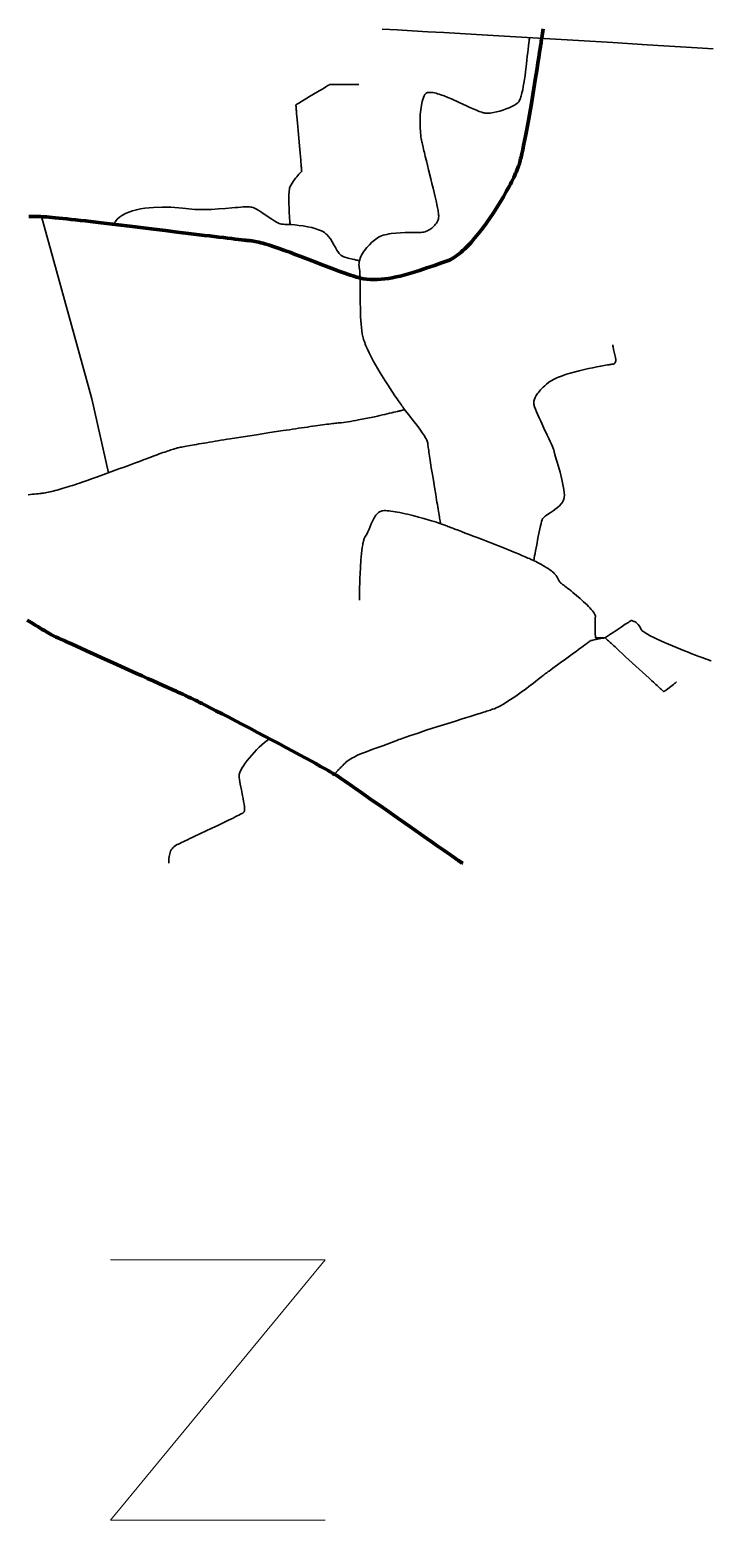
# Model space of a CAD drawing. Header units: inches. Extents: x 23 to 178, y 8 to 179.
# Drawn here: x 150.8 to 177.5, y 21.6 to 79.8 of the extents above; entities that cross this region are included whole.
import ezdxf

# ---------------------------------------------------------------- set-up
doc = ezdxf.new("R2010")
doc.units = ezdxf.units.IN
doc.header["$MEASUREMENT"] = 0
for name, color, linetype in [('Routes 1', 7, 'Continuous'), ('Routes 2', 7, 'Continuous'), ('Routes 4', 7, 'Continuous')]:
    doc.layers.add(name, color=color, linetype=linetype)

msp = doc.modelspace()

# ---------------------------------------------------------------- linework, layer by layer
at = {"color": 7, "lineweight": 0}
msp.add_lwpolyline([(153.965, 31.74), (162.35, 31.74), (153.965, 21.58), (162.35, 21.58)], dxfattribs=at)
at = {"layer": 'Routes 1', "color": 7, "lineweight": 158, "true_color": 0xffffff}
msp.add_lwpolyline([(167.718, 47.23), (167.714, 47.233), (167.703, 47.241), (167.685, 47.253), (167.66, 47.271), (167.628, 47.293), (167.59, 47.319), (167.546, 47.35), (167.496, 47.384), (167.441, 47.423), (167.38, 47.465), (167.314, 47.511), (167.244, 47.56), (167.168, 47.613), (167.088, 47.668), (167.005, 47.727), (166.917, 47.788), (166.731, 47.917), (166.532, 48.056), (166.323, 48.201), (166.105, 48.353), (165.881, 48.509), (165.652, 48.669), (165.188, 48.993), (164.729, 49.313), (164.507, 49.469), (164.291, 49.619), (164.085, 49.764), (163.89, 49.9), (163.708, 50.028), (163.622, 50.088), (163.541, 50.145), (163.464, 50.199), (163.391, 50.25), (163.323, 50.298), (163.26, 50.342), (163.202, 50.383), (163.15, 50.42), (163.104, 50.453), (163.063, 50.482), (162.993, 50.532), (162.949, 50.56), (162.899, 50.592), (162.841, 50.628), (162.778, 50.666), (162.708, 50.708), (162.632, 50.753), (162.55, 50.8), (162.463, 50.85), (162.371, 50.903), (162.273, 50.958), (162.171, 51.015), (162.065, 51.074), (161.954, 51.136), (161.84, 51.199), (161.6, 51.33), (161.348, 51.468), (161.085, 51.61), (160.814, 51.756), (160.536, 51.904), (160.254, 52.055), (159.685, 52.356), (159.402, 52.504), (159.123, 52.65), (158.849, 52.793), (158.584, 52.931), (158.328, 53.063), (158.085, 53.188), (157.968, 53.247), (157.856, 53.305), (157.747, 53.36), (157.642, 53.413), (157.542, 53.463), (157.447, 53.511), (157.357, 53.556), (157.272, 53.598), (157.193, 53.637), (157.119, 53.673), (157.052, 53.706), (156.991, 53.735), (156.937, 53.76), (156.889, 53.783), (156.84, 53.805), (156.785, 53.83), (156.727, 53.856), (156.664, 53.885), (156.596, 53.916), (156.525, 53.948), (156.37, 54.018), (156.202, 54.094), (156.02, 54.176), (155.828, 54.263), (155.626, 54.354), (155.416, 54.449), (155.2, 54.547), (154.978, 54.647), (154.07, 55.057), (153.625, 55.257), (153.409, 55.355), (153.2, 55.449), (153, 55.539), (152.81, 55.625), (152.631, 55.705), (152.464, 55.78), (152.313, 55.849), (152.242, 55.88), (152.176, 55.91), (152.115, 55.938), (152.058, 55.964), (152.005, 55.987), (151.958, 56.009), (151.916, 56.028), (151.878, 56.045), (151.846, 56.059), (151.81, 56.077), (151.766, 56.099), (151.717, 56.125), (151.661, 56.156), (151.6, 56.19), (151.533, 56.228), (151.46, 56.27), (151.382, 56.316), (151.3, 56.364), (151.212, 56.416), (151.121, 56.471), (151.024, 56.529), (150.924, 56.59), (150.713, 56.719)], dxfattribs=at)
at = {"layer": 'Routes 2', "color": 7, "lineweight": 106, "true_color": 0xffffff}
msp.add_lwpolyline([(170.869, 79.814), (170.855, 79.721), (170.841, 79.633), (170.828, 79.549), (170.816, 79.471), (170.805, 79.397), (170.794, 79.328), (170.784, 79.264), (170.775, 79.206), (170.767, 79.153), (170.76, 79.105), (170.73, 78.905), (170.698, 78.698), (170.665, 78.484), (170.631, 78.265), (170.559, 77.816), (170.408, 76.903), (170.369, 76.678), (170.33, 76.456), (170.292, 76.239), (170.253, 76.027), (170.215, 75.823), (170.177, 75.626), (170.14, 75.438), (170.104, 75.26), (170.069, 75.093), (170.035, 74.938), (170.018, 74.866), (170.002, 74.797), (169.986, 74.731), (169.97, 74.67), (169.955, 74.612), (169.94, 74.558), (169.924, 74.506), (169.905, 74.448), (169.882, 74.386), (169.856, 74.319), (169.826, 74.248), (169.793, 74.173), (169.757, 74.094), (169.718, 74.012), (169.676, 73.926), (169.632, 73.837), (169.585, 73.746), (169.535, 73.652), (169.428, 73.458), (169.313, 73.257), (169.19, 73.051), (169.06, 72.842), (168.925, 72.632), (168.784, 72.423), (168.639, 72.217), (168.491, 72.016), (168.34, 71.822), (168.188, 71.637), (168.036, 71.463), (167.96, 71.381), (167.884, 71.303), (167.809, 71.228), (167.734, 71.157), (167.659, 71.091), (167.585, 71.029), (167.512, 70.972), (167.44, 70.919), (167.369, 70.873), (167.299, 70.831), (167.231, 70.796), (167.163, 70.766), (166.896, 70.674), (166.617, 70.577), (166.328, 70.477), (166.031, 70.378), (165.73, 70.284), (165.427, 70.198), (165.275, 70.16), (165.124, 70.125), (164.974, 70.094), (164.826, 70.068), (164.678, 70.047), (164.533, 70.032), (164.39, 70.022), (164.25, 70.019), (164.112, 70.023), (163.978, 70.035), (163.847, 70.054), (163.719, 70.082), (163.651, 70.1), (163.579, 70.12), (163.504, 70.142), (163.425, 70.167), (163.343, 70.193), (163.257, 70.222), (163.078, 70.284), (162.888, 70.352), (162.69, 70.426), (162.484, 70.504), (162.273, 70.585), (161.84, 70.753), (161.401, 70.923), (161.183, 71.006), (160.969, 71.086), (160.759, 71.164), (160.556, 71.236), (160.36, 71.304), (160.173, 71.364), (160.084, 71.392), (159.997, 71.418), (159.913, 71.442), (159.833, 71.463), (159.756, 71.482), (159.683, 71.499), (159.613, 71.513), (159.547, 71.525), (159.486, 71.534), (159.428, 71.54), (159.397, 71.542), (159.363, 71.546), (159.324, 71.55), (159.282, 71.554), (159.237, 71.559), (159.188, 71.564), (159.081, 71.576), (158.962, 71.59), (158.831, 71.605), (158.688, 71.622), (158.535, 71.64), (158.373, 71.659), (158.201, 71.68), (158.02, 71.702), (157.832, 71.725), (157.636, 71.749), (157.434, 71.773), (157.225, 71.799), (157.012, 71.825), (156.793, 71.852), (156.571, 71.879), (156.116, 71.935), (155.653, 71.992), (154.721, 72.105), (154.263, 72.161), (154.038, 72.187), (153.817, 72.214), (153.6, 72.239), (153.388, 72.264), (153.182, 72.288), (152.981, 72.311), (152.788, 72.333), (152.602, 72.354), (152.424, 72.373), (152.256, 72.391), (152.096, 72.408), (151.947, 72.424), (151.808, 72.437), (151.68, 72.449), (151.565, 72.459), (151.462, 72.468), (151.416, 72.471), (151.373, 72.474), (151.333, 72.476), (151.297, 72.478), (151.229, 72.481), (151.188, 72.482), (151.143, 72.483), (151.092, 72.485), (151.037, 72.486), (150.977, 72.487), (150.913, 72.488), (150.844, 72.489), (150.771, 72.49)], dxfattribs=at)
at = {"layer": 'Routes 4', "color": 7, "lineweight": 35, "true_color": 0xffffff}
for points in [[(177.511, 79.027), (176.878, 79.069), (176.235, 79.111), (175.584, 79.152), (174.926, 79.194), (173.594, 79.276), (172.25, 79.357), (170.907, 79.437), (169.574, 79.515), (168.916, 79.554), (168.264, 79.592), (167.621, 79.629), (166.987, 79.666), (166.365, 79.702), (165.755, 79.737), (165.159, 79.772), (164.578, 79.805)], [(170.34, 79.471), (170.332, 79.426), (170.324, 79.377), (170.317, 79.325), (170.309, 79.27), (170.294, 79.152), (170.279, 79.024), (170.263, 78.887), (170.248, 78.744), (170.231, 78.595), (170.215, 78.444), (170.178, 78.137), (170.159, 77.985), (170.138, 77.836), (170.116, 77.692), (170.092, 77.555), (170.067, 77.427), (170.04, 77.308), (170.026, 77.253), (170.012, 77.201), (169.997, 77.152), (169.981, 77.107), (169.965, 77.065), (169.948, 77.028), (169.931, 76.994), (169.913, 76.965), (169.894, 76.941), (169.875, 76.921), (169.835, 76.892), (169.792, 76.864), (169.745, 76.837), (169.645, 76.783), (169.535, 76.732), (169.419, 76.683), (169.298, 76.639), (169.174, 76.6), (169.048, 76.567), (168.924, 76.542), (168.803, 76.524), (168.686, 76.516), (168.629, 76.516), (168.596, 76.521), (168.559, 76.528), (168.518, 76.539), (168.473, 76.553), (168.425, 76.569), (168.373, 76.588), (168.319, 76.61), (168.261, 76.633), (168.201, 76.659), (168.139, 76.686), (168.008, 76.745), (167.87, 76.808), (167.728, 76.874), (167.582, 76.942), (167.288, 77.074), (167.144, 77.135), (167.004, 77.191), (166.87, 77.24), (166.806, 77.261), (166.743, 77.28), (166.684, 77.297), (166.627, 77.31), (166.572, 77.321), (166.521, 77.328), (166.473, 77.332), (166.429, 77.333), (166.388, 77.33), (166.352, 77.322), (166.319, 77.311), (166.292, 77.295), (166.268, 77.275), (166.25, 77.249), (166.22, 77.191), (166.192, 77.126), (166.168, 77.057), (166.146, 76.982), (166.126, 76.904), (166.11, 76.822), (166.096, 76.736), (166.084, 76.649), (166.067, 76.468), (166.058, 76.283), (166.057, 76.099), (166.063, 75.92), (166.069, 75.834), (166.076, 75.75), (166.084, 75.67), (166.094, 75.594), (166.105, 75.522), (166.111, 75.488), (166.118, 75.45), (166.127, 75.406), (166.137, 75.358), (166.149, 75.305), (166.162, 75.247), (166.176, 75.186), (166.192, 75.12), (166.208, 75.051), (166.226, 74.979), (166.244, 74.903), (166.263, 74.825), (166.303, 74.661), (166.346, 74.49), (166.39, 74.313), (166.479, 73.951), (166.523, 73.77), (166.566, 73.593), (166.608, 73.42), (166.646, 73.255), (166.681, 73.1), (166.697, 73.027), (166.713, 72.957), (166.726, 72.89), (166.739, 72.827), (166.751, 72.769), (166.76, 72.714), (166.769, 72.664), (166.776, 72.619), (166.781, 72.579), (166.784, 72.545), (166.786, 72.516), (166.786, 72.492), (166.782, 72.445), (166.773, 72.398), (166.759, 72.352), (166.742, 72.308), (166.72, 72.264), (166.695, 72.221), (166.667, 72.18), (166.635, 72.141), (166.6, 72.103), (166.563, 72.068), (166.523, 72.034), (166.482, 72.003), (166.438, 71.975), (166.393, 71.949), (166.347, 71.926), (166.299, 71.906), (166.251, 71.89), (166.203, 71.877), (166.154, 71.867), (166.105, 71.861), (166.057, 71.859), (166.004, 71.859), (165.945, 71.859), (165.879, 71.86), (165.807, 71.86), (165.73, 71.86), (165.648, 71.859), (165.564, 71.858), (165.476, 71.856), (165.295, 71.848), (165.113, 71.835), (164.934, 71.816), (164.849, 71.803), (164.766, 71.787), (164.688, 71.77), (164.615, 71.75), (164.547, 71.727), (164.486, 71.701), (164.432, 71.672), (164.383, 71.639), (164.334, 71.604), (164.283, 71.565), (164.18, 71.478), (164.078, 71.38), (163.98, 71.274), (163.89, 71.161), (163.849, 71.102), (163.811, 71.042), (163.776, 70.981), (163.746, 70.919), (163.72, 70.857), (163.7, 70.794), (163.684, 70.732), (163.675, 70.669), (163.672, 70.607), (163.675, 70.545), (163.685, 70.483), (163.691, 70.449), (163.695, 70.411), (163.699, 70.369), (163.703, 70.325), (163.709, 70.227), (163.713, 70.119), (163.716, 70.001), (163.717, 69.875), (163.718, 69.742), (163.719, 69.603), (163.719, 69.459), (163.721, 69.162), (163.726, 68.86), (163.73, 68.711), (163.736, 68.563), (163.744, 68.419), (163.754, 68.28), (163.767, 68.147), (163.782, 68.021), (163.801, 67.903), (163.823, 67.795), (163.836, 67.742), (163.853, 67.686), (163.872, 67.627), (163.894, 67.566), (163.918, 67.503), (163.945, 67.438), (164.005, 67.3), (164.074, 67.157), (164.15, 67.007), (164.231, 66.854), (164.318, 66.697), (164.409, 66.539), (164.503, 66.38), (164.696, 66.066), (164.793, 65.914), (164.889, 65.766), (164.982, 65.624), (165.073, 65.489), (165.159, 65.363), (165.2, 65.303), (165.24, 65.246), (165.279, 65.192), (165.315, 65.141), (165.35, 65.092), (165.383, 65.047), (165.413, 65.006), (165.442, 64.968), (165.495, 64.899), (165.604, 64.758), (165.832, 64.464), (165.943, 64.318), (166.049, 64.175), (166.098, 64.107), (166.145, 64.041), (166.188, 63.977), (166.227, 63.917), (166.262, 63.859), (166.293, 63.806), (166.319, 63.757), (166.339, 63.712), (166.353, 63.672), (166.361, 63.638), (166.363, 63.607), (166.365, 63.583), (166.368, 63.55), (166.373, 63.51), (166.379, 63.463), (166.387, 63.408), (166.395, 63.347), (166.405, 63.28), (166.416, 63.207), (166.428, 63.129), (166.44, 63.046), (166.454, 62.959), (166.468, 62.868), (166.483, 62.773), (166.498, 62.676), (166.531, 62.473), (166.564, 62.264), (166.634, 61.839), (166.668, 61.63), (166.702, 61.428), (166.718, 61.331), (166.733, 61.237), (166.749, 61.147), (166.763, 61.06), (166.777, 60.978), (166.79, 60.901), (166.802, 60.829), (166.813, 60.763), (166.823, 60.703), (166.832, 60.649), (166.84, 60.603), (166.846, 60.564), (166.852, 60.533), (166.855, 60.51), (166.858, 60.496), (166.859, 60.491)], [(163.672, 77.635), (163.667, 77.635), (163.652, 77.635), (163.628, 77.635), (163.597, 77.635), (163.558, 77.635), (163.512, 77.635), (163.461, 77.635), (163.406, 77.635), (163.283, 77.635), (163.152, 77.635), (163.018, 77.635), (162.888, 77.635), (162.826, 77.635), (162.768, 77.635), (162.714, 77.635), (162.665, 77.635), (162.622, 77.635), (162.586, 77.635), (162.558, 77.635), (162.537, 77.635), (162.526, 77.635), (162.524, 77.634), (162.513, 77.628), (162.492, 77.615), (162.461, 77.597), (162.421, 77.573), (162.373, 77.544), (162.319, 77.512), (162.258, 77.475), (162.192, 77.436), (162.122, 77.394), (162.049, 77.35), (161.743, 77.166), (161.595, 77.078), (161.526, 77.036), (161.461, 76.997), (161.402, 76.961), (161.348, 76.929), (161.302, 76.902), (161.264, 76.879), (161.235, 76.861), (161.216, 76.85), (161.21, 76.847), (161.208, 76.845), (161.208, 76.844), (161.208, 76.837), (161.209, 76.825), (161.211, 76.808), (161.213, 76.786), (161.215, 76.758), (161.218, 76.726), (161.221, 76.69), (161.224, 76.65), (161.228, 76.605), (161.232, 76.557), (161.237, 76.505), (161.247, 76.393), (161.258, 76.269), (161.269, 76.135), (161.281, 75.995), (161.294, 75.848), (161.32, 75.547), (161.347, 75.245), (161.359, 75.098), (161.372, 74.958), (161.383, 74.825), (161.394, 74.701), (161.404, 74.588), (161.408, 74.536), (161.412, 74.488), (161.416, 74.443), (161.42, 74.403), (161.423, 74.367), (161.426, 74.335), (161.428, 74.307), (161.43, 74.285), (161.432, 74.268), (161.433, 74.256), (161.433, 74.249), (161.433, 74.248), (161.431, 74.246), (161.426, 74.241), (161.419, 74.233), (161.408, 74.223), (161.396, 74.21), (161.366, 74.177), (161.328, 74.136), (161.286, 74.089), (161.241, 74.035), (161.193, 73.977), (161.1, 73.852), (161.057, 73.787), (161.019, 73.722), (160.987, 73.659), (160.974, 73.626), (160.963, 73.586), (160.954, 73.539), (160.946, 73.485), (160.941, 73.425), (160.936, 73.36), (160.934, 73.29), (160.932, 73.217), (160.932, 73.063), (160.942, 72.746), (160.95, 72.596), (160.955, 72.525), (160.959, 72.459), (160.963, 72.397), (160.967, 72.341), (160.971, 72.292), (160.975, 72.25), (160.978, 72.216), (160.98, 72.19), (160.981, 72.175), (160.982, 72.169)], [(154.096, 72.181), (154.122, 72.235), (154.153, 72.286), (154.188, 72.334), (154.228, 72.38), (154.321, 72.464), (154.428, 72.538), (154.549, 72.603), (154.682, 72.659), (154.825, 72.707), (154.977, 72.747), (155.136, 72.779), (155.3, 72.805), (155.469, 72.824), (155.64, 72.838), (155.984, 72.85), (156.153, 72.85), (156.318, 72.845), (156.478, 72.838), (156.63, 72.828), (156.775, 72.815), (156.908, 72.801), (157.03, 72.786), (157.144, 72.771), (157.262, 72.761), (157.386, 72.754), (157.646, 72.752), (157.916, 72.761), (158.189, 72.778), (158.456, 72.799), (158.71, 72.822), (158.83, 72.833), (158.944, 72.843), (159.05, 72.851), (159.149, 72.857), (159.239, 72.861), (159.319, 72.863), (159.388, 72.861), (159.445, 72.856), (159.491, 72.847), (159.537, 72.832), (159.587, 72.81), (159.64, 72.783), (159.755, 72.717), (159.878, 72.637), (160.006, 72.55), (160.263, 72.375), (160.385, 72.299), (160.443, 72.266), (160.498, 72.237), (160.549, 72.214), (160.597, 72.196), (160.641, 72.185), (160.681, 72.181), (160.721, 72.18), (160.769, 72.179), (160.823, 72.177), (160.882, 72.175), (161.016, 72.167), (161.166, 72.155), (161.326, 72.139), (161.494, 72.116), (161.663, 72.088), (161.829, 72.052), (161.988, 72.008), (162.135, 71.955), (162.202, 71.926), (162.265, 71.893), (162.323, 71.855), (162.376, 71.813), (162.426, 71.767), (162.472, 71.718), (162.554, 71.611), (162.626, 71.498), (162.69, 71.384), (162.75, 71.272), (162.809, 71.168), (162.869, 71.077), (162.9, 71.037), (162.933, 71.002), (162.968, 70.973), (163.005, 70.949), (163.085, 70.916), (163.254, 70.862), (163.417, 70.818), (163.491, 70.8), (163.557, 70.786), (163.612, 70.775), (163.654, 70.766), (163.681, 70.761), (163.691, 70.76)], [(151.273, 72.479), (153.23, 65.368), (153.882, 62.475)], [(173.588, 67.477), (173.59, 67.438), (173.596, 67.394), (173.617, 67.298), (173.673, 67.088), (173.695, 66.985), (173.705, 66.892), (173.703, 66.851), (173.696, 66.814), (173.683, 66.782), (173.663, 66.756), (173.636, 66.737), (173.6, 66.725), (173.578, 66.721), (173.55, 66.717), (173.515, 66.712), (173.474, 66.705), (173.428, 66.697), (173.376, 66.689), (173.256, 66.668), (173.12, 66.643), (172.968, 66.615), (172.805, 66.582), (172.634, 66.545), (172.275, 66.462), (171.917, 66.365), (171.745, 66.312), (171.582, 66.257), (171.431, 66.198), (171.294, 66.137), (171.174, 66.074), (171.122, 66.041), (171.075, 66.008), (170.998, 65.941), (170.93, 65.878), (170.868, 65.818), (170.812, 65.763), (170.763, 65.711), (170.718, 65.662), (170.679, 65.616), (170.645, 65.573), (170.589, 65.493), (170.55, 65.42), (170.524, 65.35), (170.509, 65.281), (170.503, 65.211), (170.502, 65.174), (170.505, 65.151), (170.511, 65.123), (170.52, 65.09), (170.532, 65.052), (170.564, 64.963), (170.605, 64.86), (170.654, 64.745), (170.71, 64.62), (170.77, 64.489), (170.897, 64.215), (171.025, 63.946), (171.085, 63.82), (171.14, 63.702), (171.189, 63.596), (171.23, 63.504), (171.262, 63.429), (171.274, 63.398), (171.283, 63.373), (171.289, 63.353), (171.292, 63.339), (171.293, 63.328), (171.296, 63.311), (171.3, 63.289), (171.307, 63.262), (171.326, 63.193), (171.351, 63.107), (171.381, 63.006), (171.415, 62.892), (171.451, 62.768), (171.526, 62.501), (171.597, 62.222), (171.628, 62.085), (171.655, 61.952), (171.676, 61.826), (171.69, 61.71), (171.695, 61.606), (171.692, 61.516), (171.678, 61.442), (171.653, 61.385), (171.62, 61.331), (171.581, 61.278), (171.486, 61.178), (171.377, 61.083), (171.26, 60.996), (171.144, 60.916), (171.036, 60.843), (170.987, 60.81), (170.944, 60.779), (170.906, 60.75), (170.875, 60.723), (170.852, 60.699), (170.837, 60.676), (170.83, 60.659), (170.822, 60.636), (170.805, 60.575), (170.785, 60.496), (170.763, 60.401), (170.739, 60.294), (170.715, 60.177), (170.665, 59.926), (170.615, 59.669), (170.593, 59.546), (170.571, 59.43), (170.552, 59.325), (170.535, 59.232), (170.521, 59.155), (170.511, 59.096), (170.507, 59.075), (170.504, 59.059), (170.503, 59.049), (170.502, 59.046)], [(150.743, 61.619), (150.833, 61.628), (150.917, 61.637), (150.997, 61.646), (151.071, 61.654), (151.14, 61.661), (151.203, 61.668), (151.26, 61.674), (151.286, 61.677), (151.311, 61.68), (151.36, 61.686), (151.414, 61.695), (151.47, 61.705), (151.53, 61.717), (151.594, 61.731), (151.661, 61.746), (151.73, 61.763), (151.803, 61.782), (151.878, 61.803), (151.956, 61.824), (152.037, 61.848), (152.12, 61.872), (152.205, 61.898), (152.292, 61.925), (152.381, 61.953), (152.473, 61.983), (152.566, 62.013), (152.66, 62.045), (152.757, 62.077), (152.854, 62.11), (153.053, 62.178), (153.256, 62.25), (153.461, 62.323), (153.669, 62.398), (154.086, 62.55), (154.293, 62.627), (154.499, 62.703), (154.701, 62.779), (154.899, 62.853), (155.092, 62.925), (155.186, 62.96), (155.278, 62.994), (155.369, 63.028), (155.458, 63.061), (155.544, 63.093), (155.629, 63.125), (155.711, 63.155), (155.791, 63.184), (155.868, 63.212), (155.942, 63.239), (156.014, 63.265), (156.083, 63.289), (156.148, 63.312), (156.211, 63.334), (156.27, 63.354), (156.325, 63.373), (156.377, 63.39), (156.426, 63.405), (156.47, 63.419), (156.51, 63.431), (156.547, 63.441), (156.579, 63.449), (156.612, 63.456), (156.651, 63.464), (156.696, 63.474), (156.746, 63.484), (156.802, 63.494), (156.863, 63.506), (156.929, 63.518), (157, 63.531), (157.076, 63.544), (157.156, 63.558), (157.241, 63.573), (157.329, 63.588), (157.421, 63.604), (157.518, 63.62), (157.617, 63.637), (157.72, 63.654), (157.826, 63.672), (157.936, 63.69), (158.047, 63.708), (158.162, 63.727), (158.279, 63.746), (158.398, 63.765), (158.519, 63.785), (158.642, 63.804), (158.893, 63.844), (159.149, 63.885), (159.408, 63.925), (159.669, 63.966), (160.192, 64.046), (160.451, 64.086), (160.705, 64.124), (160.831, 64.143), (160.955, 64.161), (161.077, 64.179), (161.197, 64.197), (161.315, 64.214), (161.43, 64.231), (161.543, 64.248), (161.654, 64.264), (161.761, 64.279), (161.866, 64.294), (161.967, 64.308), (162.065, 64.322), (162.159, 64.335), (162.249, 64.347), (162.336, 64.359), (162.418, 64.37), (162.495, 64.38), (162.569, 64.389), (162.637, 64.398), (162.7, 64.405), (162.759, 64.412), (162.812, 64.418), (162.859, 64.423), (162.901, 64.427), (162.981, 64.435), (163.066, 64.445), (163.155, 64.457), (163.248, 64.471), (163.345, 64.486), (163.444, 64.503), (163.546, 64.521), (163.65, 64.54), (163.861, 64.58), (164.074, 64.624), (164.285, 64.669), (164.389, 64.691), (164.491, 64.714), (164.59, 64.736), (164.686, 64.758), (164.779, 64.78), (164.868, 64.801), (164.953, 64.821), (165.033, 64.84), (165.107, 64.858), (165.176, 64.874), (165.208, 64.882), (165.239, 64.889), (165.267, 64.897), (165.294, 64.903), (165.32, 64.909), (165.343, 64.915), (165.364, 64.92), (165.384, 64.925), (165.401, 64.93), (165.416, 64.933), (165.429, 64.937), (165.44, 64.939), (165.448, 64.942), (165.455, 64.943), (165.458, 64.944), (165.46, 64.944)], [(163.691, 57.503), (163.691, 57.506), (163.691, 57.513), (163.691, 57.525), (163.691, 57.541), (163.691, 57.562), (163.691, 57.587), (163.691, 57.615), (163.692, 57.648), (163.692, 57.683), (163.693, 57.723), (163.693, 57.765), (163.694, 57.811), (163.696, 57.91), (163.698, 58.019), (163.701, 58.136), (163.704, 58.26), (163.709, 58.39), (163.714, 58.523), (163.728, 58.797), (163.746, 59.069), (163.757, 59.2), (163.769, 59.327), (163.783, 59.448), (163.799, 59.562), (163.816, 59.666), (163.825, 59.714), (163.834, 59.759), (163.844, 59.802), (163.855, 59.841), (163.866, 59.877), (163.877, 59.909), (163.889, 59.938), (163.901, 59.963), (163.927, 60.001), (163.953, 60.04), (163.977, 60.081), (164.023, 60.173), (164.066, 60.273), (164.153, 60.483), (164.199, 60.587), (164.249, 60.687), (164.276, 60.734), (164.304, 60.778), (164.334, 60.82), (164.366, 60.858), (164.4, 60.893), (164.436, 60.924), (164.475, 60.95), (164.517, 60.972), (164.561, 60.988), (164.608, 60.998), (164.659, 61.003), (164.714, 61.002), (164.777, 60.998), (164.846, 60.991), (164.921, 60.982), (165.001, 60.97), (165.087, 60.956), (165.177, 60.94), (165.272, 60.921), (165.369, 60.901), (165.47, 60.879), (165.572, 60.856), (165.782, 60.805), (165.995, 60.75), (166.207, 60.693), (166.412, 60.634), (166.511, 60.604), (166.607, 60.574), (166.699, 60.545), (166.787, 60.516), (166.87, 60.487), (166.948, 60.46), (167.02, 60.433), (167.058, 60.418), (167.1, 60.403), (167.146, 60.385), (167.194, 60.367), (167.246, 60.348), (167.3, 60.327), (167.358, 60.305), (167.418, 60.282), (167.545, 60.234), (167.682, 60.182), (167.826, 60.126), (167.977, 60.068), (168.134, 60.008), (168.295, 59.946), (168.459, 59.882), (169.127, 59.621), (169.29, 59.556), (169.451, 59.492), (169.606, 59.429), (169.756, 59.368), (169.899, 59.309), (170.034, 59.253), (170.159, 59.199), (170.218, 59.174), (170.274, 59.149), (170.328, 59.126), (170.378, 59.103), (170.425, 59.082), (170.469, 59.062), (170.49, 59.052), (170.5, 59.047), (170.515, 59.04), (170.58, 59.008), (170.641, 58.978), (170.699, 58.948), (170.754, 58.919), (170.807, 58.891), (170.856, 58.864), (170.903, 58.837), (170.988, 58.786), (171.063, 58.738), (171.129, 58.692), (171.187, 58.649), (171.236, 58.608), (171.279, 58.57), (171.315, 58.534), (171.346, 58.499), (171.372, 58.467), (171.394, 58.436), (171.412, 58.406), (171.427, 58.378), (171.453, 58.326), (171.477, 58.277), (171.504, 58.231), (171.521, 58.209), (171.541, 58.187), (171.565, 58.165), (171.593, 58.143), (171.628, 58.118), (171.669, 58.087), (171.717, 58.051), (171.77, 58.01), (171.828, 57.965), (171.89, 57.916), (171.955, 57.864), (172.023, 57.808), (172.164, 57.691), (172.308, 57.567), (172.448, 57.442), (172.515, 57.38), (172.58, 57.318), (172.64, 57.258), (172.697, 57.199), (172.748, 57.143), (172.793, 57.09), (172.833, 57.04), (172.865, 56.993), (172.889, 56.951), (172.905, 56.913), (172.911, 56.88), (172.909, 56.853), (172.905, 56.823), (172.902, 56.791), (172.897, 56.719), (172.895, 56.639), (172.895, 56.468), (172.896, 56.382), (172.899, 56.299), (172.902, 56.224), (172.905, 56.157), (172.906, 56.128), (172.907, 56.102), (172.909, 56.08), (172.91, 56.062), (172.911, 56.048), (172.911, 56.039), (172.911, 56.036), (172.912, 56.036), (172.917, 56.036), (172.924, 56.036), (172.946, 56.036), (172.977, 56.036), (173.014, 56.036), (173.099, 56.036), (173.184, 56.036), (173.221, 56.036), (173.252, 56.036), (173.274, 56.036), (173.281, 56.036), (173.285, 56.036), (173.287, 56.035), (173.292, 56.031), (173.301, 56.022), (173.316, 56.009), (173.335, 55.992), (173.358, 55.97), (173.385, 55.945), (173.417, 55.916), (173.452, 55.884), (173.49, 55.849), (173.532, 55.81), (173.577, 55.769), (173.625, 55.725), (173.676, 55.678), (173.729, 55.629), (173.785, 55.578), (173.842, 55.525), (173.963, 55.415), (174.089, 55.298), (174.22, 55.178), (174.488, 54.932), (174.622, 54.81), (174.753, 54.689), (174.881, 54.572), (175.003, 54.46), (175.118, 54.355), (175.172, 54.305), (175.223, 54.257), (175.272, 54.212), (175.319, 54.17), (175.362, 54.13), (175.402, 54.093), (175.438, 54.06), (175.471, 54.03), (175.5, 54.003), (175.525, 53.98), (175.546, 53.961), (175.562, 53.946), (175.574, 53.936), (175.58, 53.93), (175.582, 53.928), (175.583, 53.929), (175.588, 53.932), (175.596, 53.939), (175.608, 53.948), (175.624, 53.96), (175.642, 53.974), (175.686, 54.008), (175.737, 54.047), (175.85, 54.134), (175.906, 54.177), (175.958, 54.217), (176.003, 54.252), (176.022, 54.267), (176.039, 54.28), (176.053, 54.29), (176.063, 54.298), (176.069, 54.303), (176.071, 54.304)], [(177.426, 55.133), (177.423, 55.134), (177.414, 55.137), (177.4, 55.142), (177.38, 55.149), (177.356, 55.158), (177.326, 55.169), (177.292, 55.181), (177.254, 55.195), (177.211, 55.211), (177.165, 55.228), (177.114, 55.247), (177.061, 55.267), (177.004, 55.289), (176.944, 55.311), (176.816, 55.36), (176.678, 55.413), (176.533, 55.469), (176.383, 55.528), (176.228, 55.59), (175.915, 55.718), (175.76, 55.784), (175.608, 55.849), (175.462, 55.914), (175.323, 55.978), (175.192, 56.041), (175.073, 56.101), (175.018, 56.131), (174.966, 56.159), (174.918, 56.187), (174.874, 56.214), (174.833, 56.24), (174.797, 56.264), (174.766, 56.288), (174.739, 56.311), (174.717, 56.332), (174.701, 56.352), (174.69, 56.371), (174.682, 56.388), (174.651, 56.452), (174.615, 56.507), (174.576, 56.554), (174.537, 56.593), (174.497, 56.626), (174.457, 56.652), (174.42, 56.672), (174.386, 56.688), (174.356, 56.699), (174.332, 56.706), (174.314, 56.711), (174.304, 56.713), (174.303, 56.713), (174.3, 56.711), (174.288, 56.703), (174.269, 56.69), (174.242, 56.673), (174.209, 56.65), (174.17, 56.624), (174.126, 56.595), (174.077, 56.563), (174.025, 56.528), (173.913, 56.453), (173.795, 56.374), (173.676, 56.296), (173.564, 56.221), (173.512, 56.186), (173.464, 56.154), (173.419, 56.124), (173.38, 56.098), (173.347, 56.076), (173.32, 56.058), (173.301, 56.045), (173.289, 56.038), (173.283, 56.035), (173.275, 56.033), (173.262, 56.031), (173.246, 56.028), (173.226, 56.024), (173.178, 56.014), (173.12, 56.002), (173.057, 55.99), (172.926, 55.963), (172.865, 55.951), (172.81, 55.94), (172.766, 55.932), (172.749, 55.928), (172.736, 55.926), (172.727, 55.924), (172.723, 55.923), (172.719, 55.921), (172.712, 55.916), (172.702, 55.908), (172.688, 55.898), (172.67, 55.885), (172.649, 55.869), (172.625, 55.852), (172.598, 55.832), (172.568, 55.81), (172.536, 55.787), (172.501, 55.761), (172.424, 55.705), (172.339, 55.643), (172.248, 55.577), (172.151, 55.506), (172.05, 55.432), (171.946, 55.357), (171.734, 55.203), (171.527, 55.052), (171.429, 54.98), (171.335, 54.911), (171.247, 54.847), (171.167, 54.789), (171.096, 54.737), (171.064, 54.713), (171.034, 54.692), (171.008, 54.673), (170.984, 54.656), (170.964, 54.641), (170.947, 54.629), (170.934, 54.619), (170.924, 54.612), (170.918, 54.607), (170.916, 54.606), (170.914, 54.604), (170.909, 54.6), (170.902, 54.594), (170.891, 54.585), (170.877, 54.574), (170.861, 54.561), (170.842, 54.546), (170.82, 54.528), (170.769, 54.488), (170.71, 54.441), (170.642, 54.388), (170.567, 54.329), (170.485, 54.266), (170.398, 54.2), (170.306, 54.13), (170.21, 54.058), (170.008, 53.91), (169.801, 53.762), (169.593, 53.621), (169.491, 53.555), (169.392, 53.492), (169.296, 53.435), (169.205, 53.382), (169.118, 53.336), (169.037, 53.297), (168.963, 53.266), (168.894, 53.242), (168.855, 53.229), (168.811, 53.215), (168.763, 53.2), (168.712, 53.183), (168.656, 53.165), (168.597, 53.147), (168.534, 53.127), (168.467, 53.106), (168.398, 53.084), (168.326, 53.062), (168.173, 53.014), (168.01, 52.963), (167.838, 52.91), (167.66, 52.854), (167.476, 52.797), (167.098, 52.678), (166.714, 52.556), (166.337, 52.435), (166.155, 52.376), (165.978, 52.317), (165.809, 52.261), (165.648, 52.206), (165.497, 52.154), (165.426, 52.13), (165.358, 52.105), (165.294, 52.082), (165.232, 52.059), (165.175, 52.038), (165.121, 52.017), (165.071, 51.997), (165.025, 51.979), (164.941, 51.944), (164.771, 51.877), (164.599, 51.814), (164.256, 51.693), (164.089, 51.634), (163.926, 51.574), (163.769, 51.512), (163.619, 51.448), (163.478, 51.38), (163.412, 51.344), (163.349, 51.307), (163.288, 51.268), (163.231, 51.228), (163.177, 51.186), (163.126, 51.142), (163.08, 51.097), (163.038, 51.054), (162.999, 51.015), (162.965, 50.98), (162.935, 50.948), (162.908, 50.92), (162.884, 50.896), (162.863, 50.875), (162.845, 50.856), (162.83, 50.841), (162.818, 50.828), (162.808, 50.817), (162.794, 50.802), (162.786, 50.793), (162.784, 50.79), (162.785, 50.791), (162.791, 50.796), (162.793, 50.798), (162.791, 50.796), (162.785, 50.79), (162.775, 50.779), (162.763, 50.765), (162.748, 50.749), (162.683, 50.678), (162.669, 50.663), (162.659, 50.652), (162.652, 50.644), (162.65, 50.642)], [(160.177, 52.095), (160.079, 52.025), (159.979, 51.944), (159.877, 51.856), (159.775, 51.761), (159.674, 51.661), (159.576, 51.558), (159.48, 51.452), (159.39, 51.346), (159.306, 51.24), (159.229, 51.136), (159.16, 51.036), (159.101, 50.941), (159.053, 50.853), (159.034, 50.812), (159.017, 50.773), (159.005, 50.736), (158.995, 50.702), (158.989, 50.67), (158.987, 50.642), (158.988, 50.613), (158.991, 50.58), (159, 50.503), (159.014, 50.414), (159.033, 50.315), (159.054, 50.208), (159.077, 50.097), (159.124, 49.867), (159.146, 49.755), (159.166, 49.647), (159.182, 49.545), (159.194, 49.453), (159.2, 49.373), (159.201, 49.338), (159.2, 49.306), (159.197, 49.279), (159.192, 49.256), (159.185, 49.238), (159.175, 49.225), (159.159, 49.212), (159.131, 49.193), (159.091, 49.171), (159.042, 49.143), (158.984, 49.112), (158.916, 49.078), (158.841, 49.039), (158.759, 48.998), (158.67, 48.954), (158.575, 48.908), (158.476, 48.86), (158.372, 48.81), (158.154, 48.706), (157.929, 48.599), (157.701, 48.492), (157.477, 48.387), (157.263, 48.286), (157.161, 48.238), (157.064, 48.193), (156.972, 48.15), (156.887, 48.11), (156.808, 48.073), (156.736, 48.039), (156.673, 48.009), (156.619, 47.983), (156.575, 47.962), (156.541, 47.945), (156.488, 47.915), (156.442, 47.879), (156.402, 47.84), (156.367, 47.797), (156.338, 47.751), (156.314, 47.702), (156.294, 47.653), (156.278, 47.602), (156.256, 47.499), (156.245, 47.4), (156.241, 47.309), (156.24, 47.268), (156.24, 47.23)]]:
    msp.add_lwpolyline(points, dxfattribs=at)

doc.saveas('drawing.dxf')
